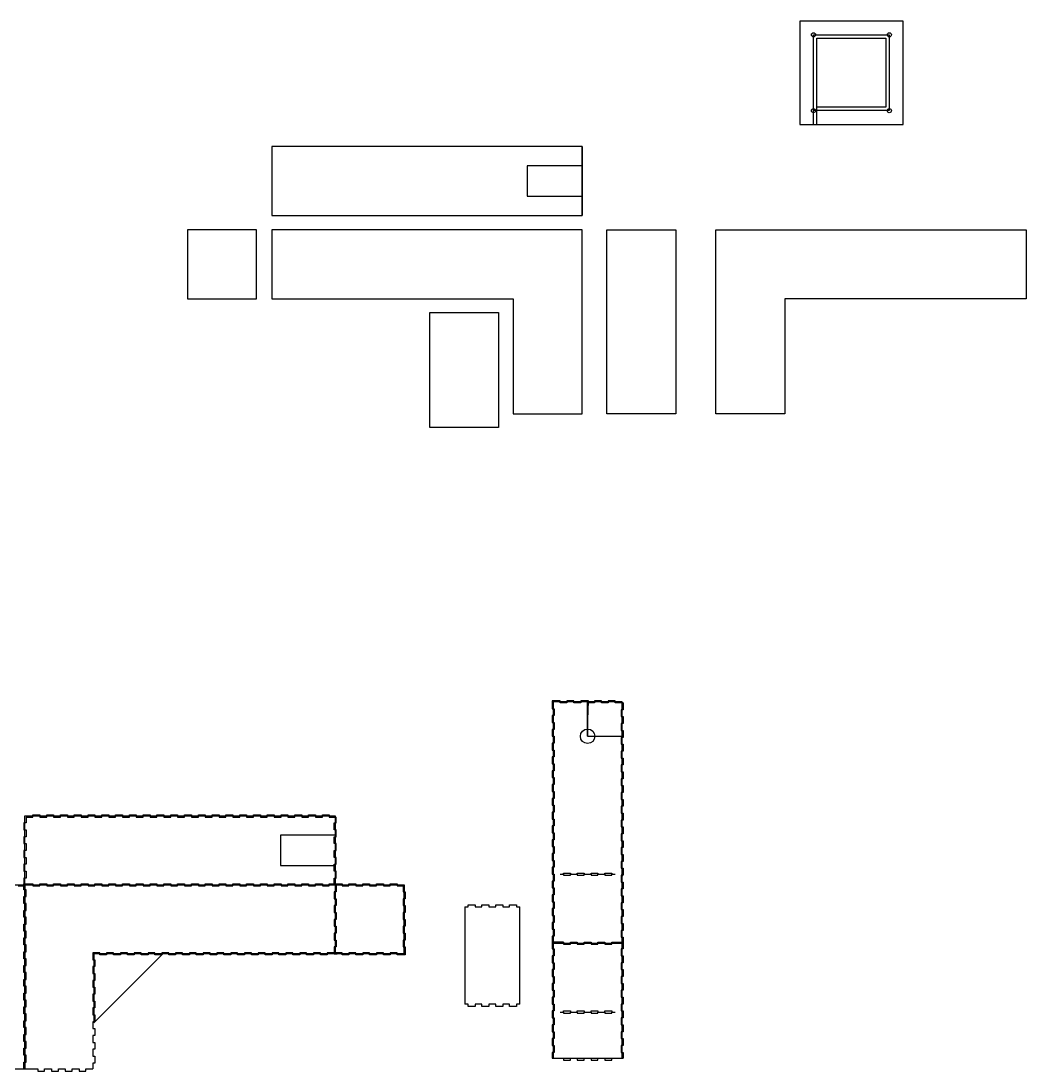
# Model space of a CAD drawing. Header units: millimetres. Extents: x -625 to 2141, y 5 to 1552.
# Drawn here: x 683 to 2141, y 28 to 1552 of the extents above; entities that cross this region are included whole.
import ezdxf

# ---------------------------------------------------------------- set-up
doc = ezdxf.new("R2010")
doc.units = ezdxf.units.MM

msp = doc.modelspace()

# ---------------------------------------------------------------- linework, layer by layer
for p, q in [((1962.8, 1551.7), (1812.8, 1551.7)), ((1812.8, 1551.7), (1812.8, 1401.7)), ((1962.8, 1401.7), (1962.8, 1551.7)), ((1832.8, 1421.7), (1832.8, 1531.7)), ((1832.8, 1531.7), (1942.8, 1531.7)), ((1837.8, 1426.7), (1837.8, 1526.7)), ((1837.8, 1526.7), (1937.8, 1526.7)), ((1937.8, 1526.7), (1937.8, 1426.7)), ((1942.8, 1531.7), (1942.8, 1421.7)), ((1832.8, 1401.7), (1832.8, 1421.7)), ((1942.8, 1421.7), (1832.8, 1421.7)), ((1837.8, 1401.7), (1837.8, 1426.7)), ((1937.8, 1426.7), (1837.8, 1426.7)), ((1962.8, 1401.7), (1962.8, 1426.7)), ((1962.8, 1401.7), (1962.8, 1421.7)), ((1812.8, 1401.7), (1962.8, 1401.7)), ((1812.8, 1401.7), (1837.8, 1401.7)), ((1812.8, 1401.7), (1835.3, 1401.7)), ((1812.8, 1401.7), (1832.8, 1401.7)), ((1812.8, 1401.7), (1837.8, 1401.7)), ((1497, 1369.7), (1047, 1369.7)), ((1047, 1369.7), (1047, 1269.7)), ((1497, 1269.7), (1497, 1369.7)), ((1047, 1269.7), (1497, 1269.7)), ((1024.9, 1248.9), (924.9, 1248.9)), ((924.9, 1248.9), (924.9, 1148.9)), ((1024.9, 1148.9), (1024.9, 1248.9)), ((1497, 1248.9), (1047, 1248.9)), ((1047, 1248.9), (1047, 1148.9)), ((1497, 981.9), (1497, 1248.9)), ((1533, 1248.9), (1633, 1248.9)), ((1533, 981.9), (1533, 1248.9)), ((1633, 1248.9), (1633, 981.9)), ((1691.1, 981.9), (1691.1, 1248.9)), ((1691.1, 1248.9), (2141.1, 1248.9)), ((2141.1, 1248.9), (2141.1, 1148.9)), ((924.9, 1148.9), (1024.9, 1148.9)), ((1047, 1148.9), (1397, 1148.9)), ((1397, 1148.9), (1397, 981.9)), ((2141.1, 1148.9), (1791.1, 1148.9)), ((1791.1, 1148.9), (1791.1, 981.9)), ((1276, 1129), (1376, 1129)), ((1276, 962), (1276, 1129)), ((1376, 1129), (1376, 962)), ((1397, 981.9), (1497, 981.9)), ((1633, 981.9), (1533, 981.9)), ((1791.1, 981.9), (1691.1, 981.9)), ((1376, 962), (1276, 962)), ((1453.6, 565.5), (1453.6, 554)), ((1465.1, 565.5), (1453.6, 565.5)), ((1465.1, 562.5), (1465.1, 565.5)), ((1485.1, 565.5), (1475.1, 565.5)), ((1475.1, 565.5), (1475.1, 562.5)), ((1485.1, 562.5), (1485.1, 565.5)), ((1506.6, 565.5), (1495.1, 565.5)), ((1495.1, 565.5), (1495.1, 562.5)), ((1505.1, 562.5), (1505.1, 565.5)), ((1525.1, 565.5), (1515.1, 565.5)), ((1515.1, 565.5), (1515.1, 562.5)), ((1525.1, 562.5), (1525.1, 565.5)), ((1545.1, 565.5), (1535.1, 565.5)), ((1535.1, 565.5), (1535.1, 562.5)), ((1545.1, 562.5), (1545.1, 565.5)), ((1453.6, 554), (1456.6, 554)), ((1456.6, 554), (1456.6, 544)), ((1475.1, 562.5), (1465.1, 562.5)), ((1495.1, 562.5), (1485.1, 562.5)), ((1515.1, 562.5), (1505.1, 562.5)), ((1535.1, 562.5), (1525.1, 562.5)), ((1556.6, 562.5), (1545.1, 562.5)), ((1556.6, 552.5), (1553.6, 552.5)), ((1553.6, 552.5), (1553.6, 542.5)), ((1556.6, 562.5), (1556.6, 552.5)), ((1456.6, 544), (1453.6, 544)), ((1453.6, 544), (1453.6, 534)), ((1453.6, 534), (1456.6, 534)), ((1456.6, 534), (1456.6, 524)), ((1553.6, 542.5), (1556.6, 542.5)), ((1556.6, 542.5), (1556.6, 532.5)), ((1456.6, 524), (1453.6, 524)), ((1453.6, 524), (1453.6, 514)), ((1556.6, 532.5), (1553.6, 532.5)), ((1553.6, 532.5), (1553.6, 522.5)), ((1553.6, 522.5), (1556.6, 522.5)), ((1556.6, 522.5), (1556.6, 512.5)), ((1453.6, 514), (1456.6, 514)), ((1456.6, 504), (1453.6, 504)), ((1453.6, 504), (1453.6, 494)), ((1456.6, 514), (1456.6, 504)), ((1556.6, 512.5), (1553.6, 512.5)), ((1553.6, 512.5), (1553.6, 502.5)), ((1453.6, 494), (1456.6, 494)), ((1456.6, 494), (1456.6, 484)), ((1553.6, 502.5), (1556.6, 502.5)), ((1556.6, 492.5), (1553.6, 492.5)), ((1553.6, 492.5), (1553.6, 482.5)), ((1556.6, 502.5), (1556.6, 492.5)), ((1456.6, 484), (1453.6, 484)), ((1453.6, 484), (1453.6, 474)), ((1453.6, 474), (1456.6, 474)), ((1456.6, 474), (1456.6, 464)), ((1553.6, 482.5), (1556.6, 482.5)), ((1556.6, 472.5), (1553.6, 472.5)), ((1553.6, 472.5), (1553.6, 462.5)), ((1556.6, 482.5), (1556.6, 472.5)), ((1456.6, 464), (1453.6, 464)), ((1453.6, 464), (1453.6, 454)), ((1553.6, 462.5), (1556.6, 462.5)), ((1556.6, 462.5), (1556.6, 452.5)), ((1453.6, 454), (1456.6, 454)), ((1456.6, 444), (1453.6, 444)), ((1453.6, 444), (1453.6, 434)), ((1456.6, 454), (1456.6, 444)), ((1556.6, 452.5), (1553.6, 452.5)), ((1553.6, 452.5), (1553.6, 442.5)), ((1553.6, 442.5), (1556.6, 442.5)), ((1556.6, 442.5), (1556.6, 432.5)), ((1453.6, 434), (1456.6, 434)), ((1456.6, 434), (1456.6, 424)), ((1556.6, 432.5), (1553.6, 432.5)), ((1553.6, 432.5), (1553.6, 422.5)), ((1456.6, 424), (1453.6, 424)), ((1453.6, 424), (1453.6, 414)), ((1453.6, 414), (1456.6, 414)), ((1456.6, 414), (1456.6, 404)), ((1553.6, 422.5), (1556.6, 422.5)), ((1556.6, 412.5), (1553.6, 412.5)), ((1553.6, 412.5), (1553.6, 402.5)), ((1556.6, 422.5), (1556.6, 412.5)), ((690.4, 396.9), (700.4, 396.9)), ((690.4, 396.9), (690.4, 388.4)), ((700.4, 396.9), (700.4, 399.9)), ((700.4, 399.9), (710.4, 399.9)), ((710.4, 399.9), (710.4, 396.9)), ((710.4, 396.9), (720.4, 396.9)), ((720.4, 396.9), (720.4, 399.9)), ((720.4, 399.9), (730.4, 399.9)), ((730.4, 399.9), (730.4, 396.9)), ((730.4, 396.9), (740.4, 396.9)), ((740.4, 396.9), (740.4, 399.9)), ((740.4, 399.9), (750.4, 399.9)), ((750.4, 399.9), (750.4, 396.9)), ((750.4, 396.9), (760.4, 396.9)), ((760.4, 396.9), (760.4, 399.9)), ((760.4, 399.9), (770.4, 399.9)), ((770.4, 399.9), (770.4, 396.9)), ((770.4, 396.9), (780.4, 396.9)), ((780.4, 396.9), (780.4, 399.9)), ((780.4, 399.9), (790.4, 399.9)), ((790.4, 399.9), (790.4, 396.9)), ((790.4, 396.9), (800.4, 396.9)), ((800.4, 396.9), (800.4, 399.9)), ((800.4, 399.9), (810.4, 399.9)), ((810.4, 399.9), (810.4, 396.9)), ((810.4, 396.9), (820.4, 396.9)), ((820.4, 396.9), (820.4, 399.9)), ((820.4, 399.9), (830.4, 399.9)), ((830.4, 399.9), (830.4, 396.9)), ((830.4, 396.9), (840.4, 396.9)), ((840.4, 396.9), (840.4, 399.9)), ((840.4, 399.9), (850.4, 399.9)), ((850.4, 399.9), (850.4, 396.9)), ((850.4, 396.9), (860.4, 396.9)), ((860.4, 396.9), (860.4, 399.9)), ((860.4, 399.9), (870.4, 399.9)), ((870.4, 399.9), (870.4, 396.9)), ((870.4, 396.9), (880.4, 396.9)), ((880.4, 396.9), (880.4, 399.9)), ((880.4, 399.9), (890.4, 399.9)), ((890.4, 399.9), (890.4, 396.9)), ((890.4, 396.9), (900.4, 396.9)), ((900.4, 396.9), (900.4, 399.9)), ((900.4, 399.9), (910.4, 399.9)), ((910.4, 399.9), (910.4, 396.9)), ((910.4, 396.9), (920.4, 396.9)), ((920.4, 396.9), (920.4, 399.9)), ((920.4, 399.9), (930.4, 399.9)), ((930.4, 399.9), (930.4, 396.9)), ((930.4, 396.9), (940.4, 396.9)), ((940.4, 396.9), (940.4, 399.9)), ((940.4, 399.9), (950.4, 399.9)), ((950.4, 399.9), (950.4, 396.9)), ((950.4, 396.9), (960.4, 396.9)), ((960.4, 396.9), (960.4, 399.9)), ((960.4, 399.9), (970.4, 399.9)), ((970.4, 399.9), (970.4, 396.9)), ((970.4, 396.9), (980.4, 396.9)), ((980.4, 396.9), (980.4, 399.9)), ((980.4, 399.9), (990.4, 399.9)), ((990.4, 399.9), (990.4, 396.9)), ((990.4, 396.9), (1000.4, 396.9)), ((1000.4, 396.9), (1000.4, 399.9)), ((1000.4, 399.9), (1010.4, 399.9)), ((1010.4, 399.9), (1010.4, 396.9)), ((1010.4, 396.9), (1020.4, 396.9)), ((1020.4, 396.9), (1020.4, 399.9)), ((1020.4, 399.9), (1030.4, 399.9)), ((1030.4, 399.9), (1030.4, 396.9)), ((1030.4, 396.9), (1040.4, 396.9)), ((1040.4, 396.9), (1040.4, 399.9)), ((1040.4, 399.9), (1050.4, 399.9)), ((1050.4, 399.9), (1050.4, 396.9)), ((1050.4, 396.9), (1060.4, 396.9)), ((1060.4, 396.9), (1060.4, 399.9)), ((1060.4, 399.9), (1070.4, 399.9)), ((1070.4, 399.9), (1070.4, 396.9)), ((1070.4, 396.9), (1080.4, 396.9)), ((1080.4, 396.9), (1080.4, 399.9)), ((1080.4, 399.9), (1090.4, 399.9)), ((1090.4, 399.9), (1090.4, 396.9)), ((1090.4, 396.9), (1100.4, 396.9)), ((1100.4, 396.9), (1100.4, 399.9)), ((1100.4, 399.9), (1110.4, 399.9)), ((1110.4, 399.9), (1110.4, 396.9)), ((1110.4, 396.9), (1120.4, 396.9)), ((1120.4, 396.9), (1120.4, 399.9)), ((1120.4, 399.9), (1130.4, 399.9)), ((1130.4, 399.9), (1130.4, 396.9)), ((1130.4, 396.9), (1140.4, 396.9)), ((1140.4, 388.4), (1140.4, 396.9)), ((1456.6, 404), (1453.6, 404)), ((1453.6, 404), (1453.6, 394)), ((1553.6, 402.5), (1556.6, 402.5)), ((1556.6, 402.5), (1556.6, 392.5)), ((690.4, 388.4), (687.4, 388.4)), ((687.4, 388.4), (687.4, 378.4)), ((1137.4, 378.4), (1137.4, 388.4)), ((1137.4, 388.4), (1140.4, 388.4)), ((1453.6, 394), (1456.6, 394)), ((1456.6, 384), (1453.6, 384)), ((1453.6, 384), (1453.6, 374)), ((1456.6, 394), (1456.6, 384)), ((1556.6, 392.5), (1553.6, 392.5)), ((1553.6, 392.5), (1553.6, 382.5)), ((1553.6, 382.5), (1556.6, 382.5)), ((1556.6, 382.5), (1556.6, 372.5)), ((687.4, 378.4), (690.4, 378.4)), ((690.4, 368.4), (687.4, 368.4)), ((687.4, 368.4), (687.4, 358.4)), ((690.4, 378.4), (690.4, 368.4)), ((1140.4, 378.4), (1137.4, 378.4)), ((1137.4, 358.4), (1137.4, 368.4)), ((1137.4, 368.4), (1140.4, 368.4)), ((1140.4, 368.4), (1140.4, 378.4)), ((1453.6, 374), (1456.6, 374)), ((1456.6, 374), (1456.6, 364)), ((1556.6, 372.5), (1553.6, 372.5)), ((1553.6, 372.5), (1553.6, 362.5)), ((687.4, 358.4), (690.4, 358.4)), ((690.4, 358.4), (690.4, 348.4)), ((1140.4, 358.4), (1137.4, 358.4)), ((1140.4, 348.4), (1140.4, 358.4)), ((1456.6, 364), (1453.6, 364)), ((1453.6, 364), (1453.6, 354)), ((1453.6, 354), (1456.6, 354)), ((1456.6, 354), (1456.6, 344)), ((1553.6, 362.5), (1556.6, 362.5)), ((1556.6, 352.5), (1553.6, 352.5)), ((1553.6, 352.5), (1553.6, 342.5)), ((1556.6, 362.5), (1556.6, 352.5)), ((690.4, 348.4), (687.4, 348.4)), ((687.4, 348.4), (687.4, 338.4)), ((687.4, 338.4), (690.4, 338.4)), ((690.4, 338.4), (690.4, 328.4)), ((1137.4, 338.4), (1137.4, 348.4)), ((1137.4, 348.4), (1140.4, 348.4)), ((1140.4, 338.4), (1137.4, 338.4)), ((1140.4, 328.4), (1140.4, 338.4)), ((1456.6, 344), (1453.6, 344)), ((1453.6, 344), (1453.6, 334)), ((1553.6, 342.5), (1556.6, 342.5)), ((1556.6, 342.5), (1556.6, 332.5)), ((690.4, 328.4), (687.4, 328.4)), ((687.4, 328.4), (687.4, 318.4)), ((1137.4, 318.4), (1137.4, 328.4)), ((1137.4, 328.4), (1140.4, 328.4)), ((1453.6, 334), (1456.6, 334)), ((1456.6, 324), (1453.6, 324)), ((1453.6, 324), (1453.6, 314)), ((1456.6, 334), (1456.6, 324)), ((1556.6, 332.5), (1553.6, 332.5)), ((1553.6, 332.5), (1553.6, 322.5)), ((1553.6, 322.5), (1556.6, 322.5)), ((1556.6, 322.5), (1556.6, 312.5)), ((687.4, 318.4), (690.4, 318.4)), ((690.4, 308.4), (687.4, 308.4)), ((687.4, 308.4), (687.4, 299.9)), ((690.4, 318.4), (690.4, 308.4)), ((1140.4, 318.4), (1137.4, 318.4)), ((1137.4, 299.9), (1137.4, 308.4)), ((1137.4, 308.4), (1140.4, 308.4)), ((1137.4, 299.9), (1137.4, 308.4)), ((1137.4, 299.9), (1137.4, 308.4)), ((1137.4, 299.9), (1137.4, 308.4)), ((1140.4, 308.4), (1140.4, 318.4)), ((1453.6, 314), (1456.6, 314)), ((1456.6, 314), (1456.6, 304)), ((1556.6, 312.5), (1553.6, 312.5)), ((1553.6, 312.5), (1553.6, 302.5)), ((1555.1, 314), (1555.1, 311)), ((678.9, 296.9), (687.4, 296.9)), ((687.4, 298.4), (687.4, 299.9)), ((687.4, 299.9), (688.9, 299.9)), ((687.4, 291.4), (687.4, 298.4)), ((690.4, 291.4), (687.4, 291.4)), ((688.9, 299.9), (700.4, 299.9)), ((688.9, 299.9), (698.9, 299.9)), ((688.9, 298.4), (690.4, 298.4)), ((690.4, 281.4), (690.4, 291.4)), ((700.4, 299.9), (700.4, 296.9)), ((700.4, 296.9), (710.4, 296.9)), ((710.4, 296.9), (710.4, 299.9)), ((710.4, 299.9), (720.4, 299.9)), ((720.4, 299.9), (720.4, 296.9)), ((720.4, 296.9), (730.4, 296.9)), ((730.4, 296.9), (730.4, 299.9)), ((730.4, 299.9), (740.4, 299.9)), ((740.4, 299.9), (740.4, 296.9)), ((740.4, 296.9), (750.4, 296.9)), ((750.4, 296.9), (750.4, 299.9)), ((750.4, 299.9), (760.4, 299.9)), ((760.4, 299.9), (760.4, 296.9)), ((760.4, 296.9), (770.4, 296.9)), ((770.4, 296.9), (770.4, 299.9)), ((770.4, 299.9), (780.4, 299.9)), ((780.4, 299.9), (780.4, 296.9)), ((780.4, 296.9), (790.4, 296.9)), ((790.4, 296.9), (790.4, 299.9)), ((790.4, 299.9), (800.4, 299.9)), ((800.4, 299.9), (800.4, 296.9)), ((800.4, 296.9), (810.4, 296.9)), ((810.4, 296.9), (810.4, 299.9)), ((810.4, 299.9), (820.4, 299.9)), ((820.4, 299.9), (820.4, 296.9)), ((820.4, 296.9), (830.4, 296.9)), ((830.4, 296.9), (830.4, 299.9)), ((830.4, 299.9), (840.4, 299.9)), ((840.4, 299.9), (840.4, 296.9)), ((840.4, 296.9), (850.4, 296.9)), ((850.4, 296.9), (850.4, 299.9)), ((850.4, 299.9), (860.4, 299.9)), ((860.4, 299.9), (860.4, 296.9)), ((860.4, 296.9), (870.4, 296.9)), ((870.4, 296.9), (870.4, 299.9)), ((870.4, 299.9), (880.4, 299.9)), ((880.4, 299.9), (880.4, 296.9)), ((880.4, 296.9), (890.4, 296.9)), ((890.4, 296.9), (890.4, 299.9)), ((890.4, 299.9), (900.4, 299.9)), ((900.4, 299.9), (900.4, 296.9)), ((900.4, 296.9), (910.4, 296.9)), ((910.4, 296.9), (910.4, 299.9)), ((910.4, 299.9), (920.4, 299.9)), ((920.4, 299.9), (920.4, 296.9)), ((920.4, 296.9), (930.4, 296.9)), ((930.4, 296.9), (930.4, 299.9)), ((930.4, 299.9), (940.4, 299.9)), ((940.4, 299.9), (940.4, 296.9)), ((940.4, 296.9), (950.4, 296.9)), ((950.4, 296.9), (950.4, 299.9)), ((950.4, 299.9), (960.4, 299.9)), ((960.4, 299.9), (960.4, 296.9)), ((960.4, 296.9), (970.4, 296.9)), ((970.4, 296.9), (970.4, 299.9)), ((970.4, 299.9), (980.4, 299.9)), ((980.4, 299.9), (980.4, 296.9)), ((980.4, 296.9), (990.4, 296.9)), ((990.4, 296.9), (990.4, 299.9)), ((990.4, 299.9), (1000.4, 299.9)), ((1000.4, 299.9), (1000.4, 296.9)), ((1000.4, 296.9), (1010.4, 296.9)), ((1010.4, 296.9), (1010.4, 299.9)), ((1010.4, 299.9), (1020.4, 299.9)), ((1020.4, 299.9), (1020.4, 296.9)), ((1020.4, 296.9), (1030.4, 296.9)), ((1030.4, 296.9), (1030.4, 299.9)), ((1030.4, 299.9), (1040.4, 299.9)), ((1040.4, 299.9), (1040.4, 296.9)), ((1040.4, 296.9), (1050.4, 296.9)), ((1050.4, 296.9), (1050.4, 299.9)), ((1050.4, 299.9), (1060.4, 299.9)), ((1060.4, 299.9), (1060.4, 296.9)), ((1060.4, 296.9), (1070.4, 296.9)), ((1070.4, 296.9), (1070.4, 299.9)), ((1070.4, 299.9), (1080.4, 299.9)), ((1080.4, 299.9), (1080.4, 296.9)), ((1080.4, 296.9), (1090.4, 296.9)), ((1090.4, 296.9), (1090.4, 299.9)), ((1090.4, 299.9), (1100.4, 299.9)), ((1100.4, 299.9), (1100.4, 296.9)), ((1100.4, 296.9), (1110.4, 296.9)), ((1110.4, 296.9), (1110.4, 299.9)), ((1110.4, 299.9), (1120.4, 299.9)), ((1120.4, 299.9), (1120.4, 296.9)), ((1120.4, 296.9), (1130.4, 296.9)), ((1130.4, 296.9), (1130.4, 299.9)), ((1130.4, 299.9), (1140.4, 299.9)), ((1140.4, 299.9), (1140.4, 298.4)), ((1140.4, 299.9), (1148.9, 299.9)), ((1140.4, 298.4), (1140.4, 288.4)), ((1148.9, 299.9), (1148.9, 296.9)), ((1148.9, 296.9), (1158.9, 296.9)), ((1158.9, 296.9), (1158.9, 299.9)), ((1158.9, 299.9), (1168.9, 299.9)), ((1168.9, 299.9), (1168.9, 296.9)), ((1168.9, 296.9), (1178.9, 296.9)), ((1178.9, 296.9), (1178.9, 299.9)), ((1178.9, 299.9), (1188.9, 299.9)), ((1188.9, 299.9), (1188.9, 296.9)), ((1188.9, 296.9), (1198.9, 296.9)), ((1198.9, 296.9), (1198.9, 299.9)), ((1198.9, 299.9), (1208.9, 299.9)), ((1208.9, 299.9), (1208.9, 296.9)), ((1208.9, 296.9), (1218.9, 296.9)), ((1218.9, 296.9), (1218.9, 299.9)), ((1218.9, 299.9), (1228.9, 299.9)), ((1228.9, 299.9), (1228.9, 296.9)), ((1228.9, 296.9), (1237.4, 296.9)), ((1237.4, 296.9), (1237.4, 288.4)), ((1238.9, 298.4), (1238.9, 198.4)), ((1456.6, 304), (1453.6, 304)), ((1453.6, 304), (1453.6, 294)), ((1453.6, 294), (1456.6, 294)), ((1456.6, 294), (1456.6, 284)), ((1553.6, 302.5), (1556.6, 302.5)), ((1556.6, 292.5), (1553.6, 292.5)), ((1553.6, 292.5), (1553.6, 282.5)), ((1556.6, 302.5), (1556.6, 292.5)), ((687.4, 271.4), (687.4, 281.4)), ((687.4, 281.4), (690.4, 281.4)), ((1140.4, 288.4), (1137.4, 288.4)), ((1137.4, 288.4), (1137.4, 278.4)), ((1137.4, 278.4), (1140.4, 278.4)), ((1140.4, 278.4), (1140.4, 268.4)), ((1237.4, 288.4), (1240.4, 288.4)), ((1240.4, 278.4), (1237.4, 278.4)), ((1237.4, 278.4), (1237.4, 268.4)), ((1240.4, 288.4), (1240.4, 278.4)), ((1456.6, 284), (1453.6, 284)), ((1453.6, 284), (1453.6, 274)), ((1553.6, 282.5), (1556.6, 282.5)), ((1556.6, 282.5), (1556.6, 272.5)), ((690.4, 271.4), (687.4, 271.4)), ((687.4, 251.4), (687.4, 261.4)), ((687.4, 261.4), (690.4, 261.4)), ((690.4, 261.4), (690.4, 271.4)), ((1140.4, 268.4), (1137.4, 268.4)), ((1137.4, 268.4), (1137.4, 258.4)), ((1237.4, 268.4), (1240.4, 268.4)), ((1240.4, 268.4), (1240.4, 258.4)), ((1453.6, 274), (1456.6, 274)), ((1456.6, 264), (1453.6, 264)), ((1453.6, 264), (1453.6, 254)), ((1456.6, 274), (1456.6, 264)), ((1556.6, 272.5), (1553.6, 272.5)), ((1553.6, 272.5), (1553.6, 262.5)), ((1553.6, 262.5), (1556.6, 262.5)), ((1556.6, 262.5), (1556.6, 252.5)), ((690.4, 251.4), (687.4, 251.4)), ((690.4, 241.4), (690.4, 251.4)), ((1137.4, 258.4), (1140.4, 258.4)), ((1140.4, 248.4), (1137.4, 248.4)), ((1137.4, 248.4), (1137.4, 238.4)), ((1140.4, 258.4), (1140.4, 248.4)), ((1240.4, 258.4), (1237.4, 258.4)), ((1237.4, 258.4), (1237.4, 248.4)), ((1237.4, 248.4), (1240.4, 248.4)), ((1240.4, 248.4), (1240.4, 238.4)), ((1453.6, 254), (1456.6, 254)), ((1456.6, 244), (1453.6, 244)), ((1453.6, 244), (1453.6, 234)), ((1456.6, 254), (1456.6, 244)), ((1556.6, 252.5), (1553.6, 252.5)), ((1553.6, 252.5), (1553.6, 242.5)), ((687.4, 231.4), (687.4, 241.4)), ((687.4, 241.4), (690.4, 241.4)), ((690.4, 231.4), (687.4, 231.4)), ((690.4, 221.4), (690.4, 231.4)), ((1137.4, 238.4), (1140.4, 238.4)), ((1140.4, 238.4), (1140.4, 228.4)), ((1240.4, 238.4), (1237.4, 238.4)), ((1237.4, 238.4), (1237.4, 228.4)), ((1453.6, 234), (1456.6, 234)), ((1456.6, 234), (1456.6, 224)), ((1553.6, 242.5), (1556.6, 242.5)), ((1556.6, 232.5), (1553.6, 232.5)), ((1553.6, 232.5), (1553.6, 222.5)), ((1556.6, 242.5), (1556.6, 232.5)), ((687.4, 211.4), (687.4, 221.4)), ((687.4, 221.4), (690.4, 221.4)), ((1140.4, 228.4), (1137.4, 228.4)), ((1137.4, 228.4), (1137.4, 218.4)), ((1137.4, 218.4), (1140.4, 218.4)), ((1140.4, 218.4), (1140.4, 208.4)), ((1237.4, 228.4), (1240.4, 228.4)), ((1240.4, 218.4), (1237.4, 218.4)), ((1237.4, 218.4), (1237.4, 208.4)), ((1240.4, 228.4), (1240.4, 218.4)), ((1456.6, 224), (1453.6, 224)), ((1453.6, 224), (1453.6, 214)), ((1453.6, 215.5), (1453.6, 205.5)), ((1470.1, 215.5), (1453.6, 215.5)), ((1470.1, 215.5), (1470.1, 212.5)), ((1480.1, 212.5), (1480.1, 215.5)), ((1480.1, 215.5), (1490.1, 215.5)), ((1490.1, 215.5), (1490.1, 212.5)), ((1500.1, 212.5), (1500.1, 215.5)), ((1500.1, 215.5), (1510.1, 215.5)), ((1510.1, 215.5), (1510.1, 212.5)), ((1520.1, 212.5), (1520.1, 215.5)), ((1520.1, 215.5), (1530.1, 215.5)), ((1530.1, 215.5), (1530.1, 212.5)), ((1540.1, 212.5), (1540.1, 215.5)), ((1540.1, 215.5), (1556.6, 215.5)), ((1553.6, 222.5), (1556.6, 222.5)), ((1556.6, 222.5), (1556.6, 212.5)), ((1556.6, 215.5), (1556.6, 205.5)), ((690.4, 211.4), (687.4, 211.4)), ((687.4, 191.4), (687.4, 201.4)), ((687.4, 201.4), (690.4, 201.4)), ((690.4, 201.4), (690.4, 211.4)), ((797.4, 199.9), (787.4, 199.9)), ((787.4, 199.9), (787.4, 189.9)), ((797.4, 196.9), (797.4, 199.9)), ((817.4, 199.9), (807.4, 199.9)), ((807.4, 199.9), (807.4, 196.9)), ((817.4, 196.9), (817.4, 199.9)), ((837.4, 199.9), (827.4, 199.9)), ((827.4, 199.9), (827.4, 196.9)), ((837.4, 196.9), (837.4, 199.9)), ((857.4, 199.9), (847.4, 199.9)), ((847.4, 199.9), (847.4, 196.9)), ((857.4, 196.9), (857.4, 199.9)), ((877.4, 199.9), (867.4, 199.9)), ((867.4, 199.9), (867.4, 196.9)), ((877.4, 196.9), (877.4, 199.9)), ((897.4, 199.9), (887.4, 199.9)), ((887.4, 199.9), (887.4, 196.9)), ((897.4, 196.9), (897.4, 199.9)), ((917.4, 199.9), (907.4, 199.9)), ((907.4, 199.9), (907.4, 196.9)), ((917.4, 196.9), (917.4, 199.9)), ((937.4, 199.9), (927.4, 199.9)), ((927.4, 199.9), (927.4, 196.9)), ((937.4, 196.9), (937.4, 199.9)), ((957.4, 199.9), (947.4, 199.9)), ((947.4, 199.9), (947.4, 196.9)), ((957.4, 196.9), (957.4, 199.9)), ((977.4, 199.9), (967.4, 199.9)), ((967.4, 199.9), (967.4, 196.9)), ((977.4, 196.9), (977.4, 199.9)), ((997.4, 199.9), (987.4, 199.9)), ((987.4, 199.9), (987.4, 196.9)), ((997.4, 196.9), (997.4, 199.9)), ((1017.4, 199.9), (1007.4, 199.9)), ((1007.4, 199.9), (1007.4, 196.9)), ((1017.4, 196.9), (1017.4, 199.9)), ((1037.4, 199.9), (1027.4, 199.9)), ((1027.4, 199.9), (1027.4, 196.9)), ((1037.4, 196.9), (1037.4, 199.9)), ((1057.4, 199.9), (1047.4, 199.9)), ((1047.4, 199.9), (1047.4, 196.9)), ((1057.4, 196.9), (1057.4, 199.9)), ((1077.4, 199.9), (1067.4, 199.9)), ((1067.4, 199.9), (1067.4, 196.9)), ((1077.4, 196.9), (1077.4, 199.9)), ((1097.4, 199.9), (1087.4, 199.9)), ((1087.4, 199.9), (1087.4, 196.9)), ((1097.4, 196.9), (1097.4, 199.9)), ((1117.4, 199.9), (1107.4, 199.9)), ((1107.4, 199.9), (1107.4, 196.9)), ((1117.4, 196.9), (1117.4, 199.9)), ((1137.4, 199.9), (1127.4, 199.9)), ((1127.4, 199.9), (1127.4, 196.9)), ((1140.4, 208.4), (1137.4, 208.4)), ((1137.4, 208.4), (1137.4, 199.9)), ((1148.9, 199.9), (1137.4, 199.9)), ((1137.4, 198.4), (1140.4, 198.4)), ((1138.9, 198.4), (1141.9, 198.4)), ((1148.9, 196.9), (1148.9, 199.9)), ((1168.9, 199.9), (1158.9, 199.9)), ((1158.9, 199.9), (1158.9, 196.9)), ((1168.9, 196.9), (1168.9, 199.9)), ((1188.9, 199.9), (1178.9, 199.9)), ((1178.9, 199.9), (1178.9, 196.9)), ((1188.9, 196.9), (1188.9, 199.9)), ((1208.9, 199.9), (1198.9, 199.9)), ((1198.9, 199.9), (1198.9, 196.9)), ((1208.9, 196.9), (1208.9, 199.9)), ((1228.9, 199.9), (1218.9, 199.9)), ((1218.9, 199.9), (1218.9, 196.9)), ((1228.9, 196.9), (1228.9, 199.9)), ((1237.4, 208.4), (1240.4, 208.4)), ((1240.4, 208.4), (1240.4, 196.9)), ((1453.6, 205.5), (1456.6, 205.5)), ((1456.6, 205.5), (1456.6, 195.5)), ((1470.1, 212.5), (1480.1, 212.5)), ((1490.1, 212.5), (1500.1, 212.5)), ((1510.1, 212.5), (1520.1, 212.5)), ((1530.1, 212.5), (1540.1, 212.5)), ((1556.6, 205.5), (1553.6, 205.5)), ((1553.6, 205.5), (1553.6, 195.5)), ((690.4, 191.4), (687.4, 191.4)), ((690.4, 181.4), (690.4, 191.4)), ((787.4, 189.9), (790.4, 189.9)), ((790.4, 189.9), (790.4, 179.9)), ((807.4, 196.9), (797.4, 196.9)), ((827.4, 196.9), (817.4, 196.9)), ((847.4, 196.9), (837.4, 196.9)), ((867.4, 196.9), (857.4, 196.9)), ((887.4, 196.9), (877.4, 196.9)), ((907.4, 196.9), (897.4, 196.9)), ((927.4, 196.9), (917.4, 196.9)), ((947.4, 196.9), (937.4, 196.9)), ((967.4, 196.9), (957.4, 196.9)), ((987.4, 196.9), (977.4, 196.9)), ((1007.4, 196.9), (997.4, 196.9)), ((1027.4, 196.9), (1017.4, 196.9)), ((1047.4, 196.9), (1037.4, 196.9)), ((1067.4, 196.9), (1057.4, 196.9)), ((1087.4, 196.9), (1077.4, 196.9)), ((1107.4, 196.9), (1097.4, 196.9)), ((1127.4, 196.9), (1117.4, 196.9)), ((1158.9, 196.9), (1148.9, 196.9)), ((1178.9, 196.9), (1168.9, 196.9)), ((1198.9, 196.9), (1188.9, 196.9)), ((1218.9, 196.9), (1208.9, 196.9)), ((1238.9, 196.9), (1228.9, 196.9)), ((1240.4, 196.9), (1238.9, 196.9)), ((1456.6, 195.5), (1453.6, 195.5)), ((1453.6, 195.5), (1453.6, 185.5)), ((1453.6, 185.5), (1456.6, 185.5)), ((1456.6, 185.5), (1456.6, 175.5)), ((1553.6, 195.5), (1556.6, 195.5)), ((1556.6, 185.5), (1553.6, 185.5)), ((1553.6, 185.5), (1553.6, 175.5)), ((1556.6, 195.5), (1556.6, 185.5)), ((687.4, 171.4), (687.4, 181.4)), ((687.4, 181.4), (690.4, 181.4)), ((690.4, 171.4), (687.4, 171.4)), ((690.4, 161.4), (690.4, 171.4)), ((790.4, 179.9), (787.4, 179.9)), ((787.4, 179.9), (787.4, 169.9)), ((787.4, 169.9), (790.4, 169.9)), ((790.4, 169.9), (790.4, 159.9)), ((1456.6, 175.5), (1453.6, 175.5)), ((1453.6, 175.5), (1453.6, 165.5)), ((1553.6, 175.5), (1556.6, 175.5)), ((1556.6, 175.5), (1556.6, 165.5)), ((687.4, 151.4), (687.4, 161.4)), ((687.4, 161.4), (690.4, 161.4)), ((790.4, 159.9), (787.4, 159.9)), ((787.4, 159.9), (787.4, 149.9)), ((1453.6, 165.5), (1456.6, 165.5)), ((1456.6, 155.5), (1453.6, 155.5)), ((1453.6, 155.5), (1453.6, 145.5)), ((1456.6, 165.5), (1456.6, 155.5)), ((1556.6, 165.5), (1553.6, 165.5)), ((1553.6, 165.5), (1553.6, 155.5)), ((1553.6, 155.5), (1556.6, 155.5)), ((1556.6, 155.5), (1556.6, 145.5)), ((690.4, 151.4), (687.4, 151.4)), ((687.4, 131.4), (687.4, 141.4)), ((687.4, 141.4), (690.4, 141.4)), ((690.4, 141.4), (690.4, 151.4)), ((787.4, 149.9), (790.4, 149.9)), ((790.4, 139.9), (787.4, 139.9)), ((787.4, 139.9), (787.4, 129.9)), ((790.4, 149.9), (790.4, 139.9)), ((1453.6, 145.5), (1456.6, 145.5)), ((1456.6, 145.5), (1456.6, 135.5)), ((1556.6, 145.5), (1553.6, 145.5)), ((1553.6, 145.5), (1553.6, 135.5)), ((690.4, 131.4), (687.4, 131.4)), ((690.4, 121.4), (690.4, 131.4)), ((787.4, 129.9), (790.4, 129.9)), ((790.4, 129.9), (790.4, 119.9)), ((1456.6, 135.5), (1453.6, 135.5)), ((1453.6, 135.5), (1453.6, 125.5)), ((1453.6, 125.5), (1456.6, 125.5)), ((1456.6, 125.5), (1456.6, 115.5)), ((1553.6, 135.5), (1556.6, 135.5)), ((1556.6, 125.5), (1553.6, 125.5)), ((1553.6, 125.5), (1553.6, 115.5)), ((1556.6, 135.5), (1556.6, 125.5)), ((687.4, 111.4), (687.4, 121.4)), ((687.4, 121.4), (690.4, 121.4)), ((690.4, 111.4), (687.4, 111.4)), ((690.4, 101.4), (690.4, 111.4)), ((790.4, 119.9), (787.4, 119.9)), ((787.4, 119.9), (787.4, 109.9)), ((787.4, 109.9), (790.4, 109.9)), ((790.4, 109.9), (790.4, 99.9)), ((1456.6, 115.5), (1453.6, 115.5)), ((1453.6, 115.5), (1453.6, 105.5)), ((1553.6, 115.5), (1556.6, 115.5)), ((1556.6, 115.5), (1556.6, 105.5)), ((687.4, 91.4), (687.4, 101.4)), ((687.4, 101.4), (690.4, 101.4)), ((690.4, 91.4), (687.4, 91.4)), ((690.4, 81.4), (690.4, 91.4)), ((790.4, 99.9), (787.4, 99.9)), ((787.4, 99.9), (787.4, 89.9)), ((1453.6, 105.5), (1456.6, 105.5)), ((1456.6, 95.5), (1453.6, 95.5)), ((1453.6, 95.5), (1453.6, 85.5)), ((1456.6, 105.5), (1456.6, 95.5)), ((1556.6, 105.5), (1553.6, 105.5)), ((1553.6, 105.5), (1553.6, 95.5)), ((1553.6, 95.5), (1556.6, 95.5)), ((1556.6, 95.5), (1556.6, 85.5)), ((687.4, 71.4), (687.4, 81.4)), ((687.4, 81.4), (690.4, 81.4)), ((787.4, 89.9), (790.4, 89.9)), ((790.4, 79.9), (787.4, 79.9)), ((787.4, 79.9), (787.4, 69.9)), ((790.4, 89.9), (790.4, 79.9)), ((1453.6, 85.5), (1456.6, 85.5)), ((1456.6, 85.5), (1456.6, 75.5)), ((1556.6, 85.5), (1553.6, 85.5)), ((1553.6, 85.5), (1553.6, 75.5)), ((690.4, 71.4), (687.4, 71.4)), ((687.4, 51.4), (687.4, 61.4)), ((687.4, 61.4), (690.4, 61.4)), ((690.4, 61.4), (690.4, 71.4)), ((787.4, 69.9), (790.4, 69.9)), ((790.4, 69.9), (790.4, 59.9)), ((1456.6, 75.5), (1453.6, 75.5)), ((1453.6, 75.5), (1453.6, 65.5)), ((1453.6, 65.5), (1456.6, 65.5)), ((1456.6, 65.5), (1456.6, 55.5)), ((1553.6, 75.5), (1556.6, 75.5)), ((1556.6, 65.5), (1553.6, 65.5)), ((1553.6, 65.5), (1553.6, 55.5)), ((1556.6, 75.5), (1556.6, 65.5)), ((690.4, 51.4), (687.4, 51.4)), ((690.4, 41.4), (690.4, 51.4)), ((790.4, 59.9), (787.4, 59.9)), ((787.4, 59.9), (787.4, 49.9)), ((787.4, 49.9), (790.4, 49.9)), ((790.4, 49.9), (790.4, 39.9)), ((1456.6, 55.5), (1453.6, 55.5)), ((1453.6, 55.5), (1453.6, 47)), ((1453.6, 47), (1470.1, 47)), ((1470.1, 47), (1470.1, 44)), ((1480.1, 44), (1480.1, 47)), ((1480.1, 47), (1490.1, 47)), ((1490.1, 47), (1490.1, 44)), ((1500.1, 44), (1500.1, 47)), ((1500.1, 47), (1510.1, 47)), ((1510.1, 47), (1510.1, 44)), ((1520.1, 44), (1520.1, 47)), ((1520.1, 47), (1530.1, 47)), ((1530.1, 47), (1530.1, 44)), ((1540.1, 44), (1540.1, 47)), ((1540.1, 47), (1556.6, 47)), ((1553.6, 55.5), (1556.6, 55.5)), ((1556.6, 55.5), (1556.6, 47)), ((673.9, 31.4), (687.4, 31.4)), ((687.4, 31.4), (687.4, 41.4)), ((687.4, 41.4), (690.4, 41.4)), ((688.9, 31.4), (687.4, 31.4)), ((687.4, 31.4), (707.4, 31.4)), ((707.4, 31.4), (707.4, 28.4)), ((717.4, 28.4), (717.4, 31.4)), ((717.4, 31.4), (727.4, 31.4)), ((727.4, 31.4), (727.4, 28.4)), ((737.4, 28.4), (737.4, 31.4)), ((737.4, 31.4), (747.4, 31.4)), ((747.4, 31.4), (747.4, 28.4)), ((757.4, 28.4), (757.4, 31.4)), ((757.4, 31.4), (767.4, 31.4)), ((767.4, 31.4), (767.4, 28.4)), ((777.4, 28.4), (777.4, 31.4)), ((777.4, 31.4), (787.4, 31.4)), ((790.4, 39.9), (787.4, 39.9)), ((787.4, 39.9), (787.4, 31.4)), ((1470.1, 44), (1480.1, 44)), ((1490.1, 44), (1500.1, 44)), ((1510.1, 44), (1520.1, 44)), ((1530.1, 44), (1540.1, 44)), ((707.4, 28.4), (717.4, 28.4)), ((727.4, 28.4), (737.4, 28.4)), ((747.4, 28.4), (757.4, 28.4)), ((767.4, 28.4), (777.4, 28.4))]:
    msp.add_line(p, q)
at = {"color": 7, "true_color": 0xffffff}
for p, q in [((1497, 1369.7), (1497, 1341.7)), ((1497, 1341.7), (1417.5, 1341.7)), ((1417.5, 1341.7), (1417.5, 1297.7)), ((1497, 1341.7), (1497, 1297.7)), ((1417.5, 1297.7), (1497, 1297.7)), ((1497, 1297.7), (1497, 1269.7)), ((1505.1, 524.5), (1506.6, 565.5)), ((1505.1, 514), (1505.1, 562.5)), ((1505.1, 562.5), (1505.1, 514)), ((1505.1, 514), (1556.6, 514)), ((1138.9, 370.4), (1138.9, 326.4)), ((1470.1, 314), (1470.1, 315.5)), ((1470.1, 315.5), (1480.1, 315.5)), ((1470.1, 314), (1470.1, 312.5)), ((1470.1, 312.5), (1480.1, 312.5)), ((1480.1, 315.5), (1480.1, 314)), ((1480.1, 312.5), (1480.1, 314)), ((1490.1, 314), (1490.1, 315.5)), ((1490.1, 315.5), (1500.1, 315.5)), ((1490.1, 314), (1490.1, 312.5)), ((1490.1, 312.5), (1500.1, 312.5)), ((1500.1, 315.5), (1500.1, 314)), ((1500.1, 312.5), (1500.1, 314)), ((1510.1, 314), (1510.1, 315.5)), ((1510.1, 315.5), (1520.1, 315.5)), ((1510.1, 314), (1510.1, 312.5)), ((1510.1, 312.5), (1520.1, 312.5)), ((1520.1, 315.5), (1520.1, 314)), ((1520.1, 312.5), (1520.1, 314)), ((1530.1, 314), (1530.1, 315.5)), ((1530.1, 315.5), (1540.1, 315.5)), ((1530.1, 314), (1530.1, 312.5)), ((1530.1, 312.5), (1540.1, 312.5)), ((1540.1, 315.5), (1540.1, 314)), ((1540.1, 312.5), (1540.1, 314)), ((1326.9, 266.7), (1326.9, 125.2)), ((1326.9, 266.7), (1331.9, 266.7)), ((1331.9, 266.7), (1331.9, 269.7)), ((1331.9, 269.7), (1341.9, 269.7)), ((1341.9, 269.7), (1341.9, 266.7)), ((1341.9, 266.7), (1351.9, 266.7)), ((1351.9, 266.7), (1351.9, 269.7)), ((1351.9, 269.7), (1361.9, 269.7)), ((1361.9, 269.7), (1361.9, 266.7)), ((1361.9, 266.7), (1371.9, 266.7)), ((1371.9, 266.7), (1371.9, 269.7)), ((1371.9, 269.7), (1381.9, 269.7)), ((1381.9, 269.7), (1381.9, 266.7)), ((1381.9, 266.7), (1391.9, 266.7)), ((1391.9, 266.7), (1391.9, 269.7)), ((1391.9, 269.7), (1401.9, 269.7)), ((1401.9, 269.7), (1401.9, 266.7)), ((1401.9, 266.7), (1406.9, 266.7)), ((1406.9, 125.2), (1406.9, 266.7)), ((1331.9, 125.2), (1326.9, 125.2)), ((1331.9, 122.2), (1331.9, 125.2)), ((1341.9, 122.2), (1331.9, 122.2)), ((1351.9, 125.2), (1341.9, 125.2)), ((1341.9, 125.2), (1341.9, 122.2)), ((1351.9, 122.2), (1351.9, 125.2)), ((1361.9, 122.2), (1351.9, 122.2)), ((1371.9, 125.2), (1361.9, 125.2)), ((1361.9, 125.2), (1361.9, 122.2)), ((1371.9, 122.2), (1371.9, 125.2)), ((1381.9, 122.2), (1371.9, 122.2)), ((1391.9, 125.2), (1381.9, 125.2)), ((1381.9, 125.2), (1381.9, 122.2)), ((1391.9, 122.2), (1391.9, 125.2)), ((1401.9, 122.2), (1391.9, 122.2)), ((1406.9, 125.2), (1401.9, 125.2)), ((1401.9, 125.2), (1401.9, 122.2)), ((1470.1, 114), (1470.1, 115.5)), ((1470.1, 115.5), (1480.1, 115.5)), ((1470.1, 114), (1470.1, 112.5)), ((1470.1, 112.5), (1480.1, 112.5)), ((1480.1, 115.5), (1480.1, 114)), ((1480.1, 112.5), (1480.1, 114)), ((1490.1, 114), (1490.1, 115.5)), ((1490.1, 115.5), (1500.1, 115.5)), ((1490.1, 114), (1490.1, 112.5)), ((1490.1, 112.5), (1500.1, 112.5)), ((1500.1, 115.5), (1500.1, 114)), ((1500.1, 112.5), (1500.1, 114)), ((1510.1, 114), (1510.1, 115.5)), ((1510.1, 115.5), (1520.1, 115.5)), ((1510.1, 114), (1510.1, 112.5)), ((1510.1, 112.5), (1520.1, 112.5)), ((1520.1, 115.5), (1520.1, 114)), ((1520.1, 112.5), (1520.1, 114)), ((1530.1, 114), (1530.1, 115.5)), ((1530.1, 115.5), (1540.1, 115.5)), ((1530.1, 114), (1530.1, 112.5)), ((1530.1, 112.5), (1540.1, 112.5)), ((1540.1, 115.5), (1540.1, 114)), ((1540.1, 112.5), (1540.1, 114)), ((688.9, 31.4), (707.4, 31.4))]:
    msp.add_line(p, q, dxfattribs=at)
at = {"color": 240, "true_color": 0xed1f24}
for p, q in [((1555.1, 564), (1455.1, 564)), ((1455.1, 564), (1455.1, 214)), ((1555.1, 214), (1555.1, 564)), ((1455.1, 214), (1455.1, 47)), ((1455.1, 214), (1555.1, 214)), ((1555.1, 47), (1555.1, 214)), ((1455.1, 47), (1555.1, 47))]:
    msp.add_line(p, q, dxfattribs=at)
at = {"color": 2, "true_color": 0xf1eb1f}
for p, q in [((688.9, 298.4), (688.9, 398.4)), ((688.9, 398.4), (1138.9, 398.4)), ((1138.9, 398.4), (1138.9, 298.4)), ((1140.4, 370.4), (1059.4, 370.4)), ((1059.4, 370.4), (1059.4, 326.4)), ((1059.4, 326.4), (1137.4, 326.4)), ((588.9, 298.4), (688.9, 298.4)), ((688.9, 31.4), (688.9, 298.4)), ((688.9, 298.4), (1138.9, 298.4)), ((688.9, 298.4), (688.9, 31.4)), ((1138.9, 298.4), (1138.9, 198.4)), ((1138.9, 298.4), (1238.9, 298.4)), ((1238.9, 298.4), (1238.9, 198.4)), ((1238.9, 198.4), (1238.9, 298.4)), ((1138.9, 198.4), (788.9, 198.4)), ((788.9, 198.4), (788.9, 98.4)), ((1238.9, 198.4), (1138.9, 198.4))]:
    msp.add_line(p, q, dxfattribs=at)
at = {"color": 9, "true_color": 0xd19cc7}
for p, q in [((1465.1, 314), (1470.1, 314)), ((1480.1, 314), (1490.1, 314)), ((1500.1, 314), (1510.1, 314)), ((1520.1, 314), (1530.1, 314)), ((1540.1, 314), (1545.1, 314)), ((1455.1, 214), (1455.1, 114)), ((788.9, 98.4), (888.9, 198.4)), ((1465.1, 114), (1470.1, 114)), ((1480.1, 114), (1490.1, 114)), ((1500.1, 114), (1510.1, 114)), ((1520.1, 114), (1530.1, 114)), ((1540.1, 114), (1545.1, 114))]:
    msp.add_line(p, q, dxfattribs=at)
for centre in [(1832.8, 1531.7), (1942.8, 1531.7), (1832.8, 1421.7), (1942.8, 1421.7)]:
    msp.add_circle(centre, 3)
at = {"color": 7, "true_color": 0xffffff}
msp.add_circle((1505.1, 514), 10.5, dxfattribs=at)

doc.saveas('drawing.dxf')
